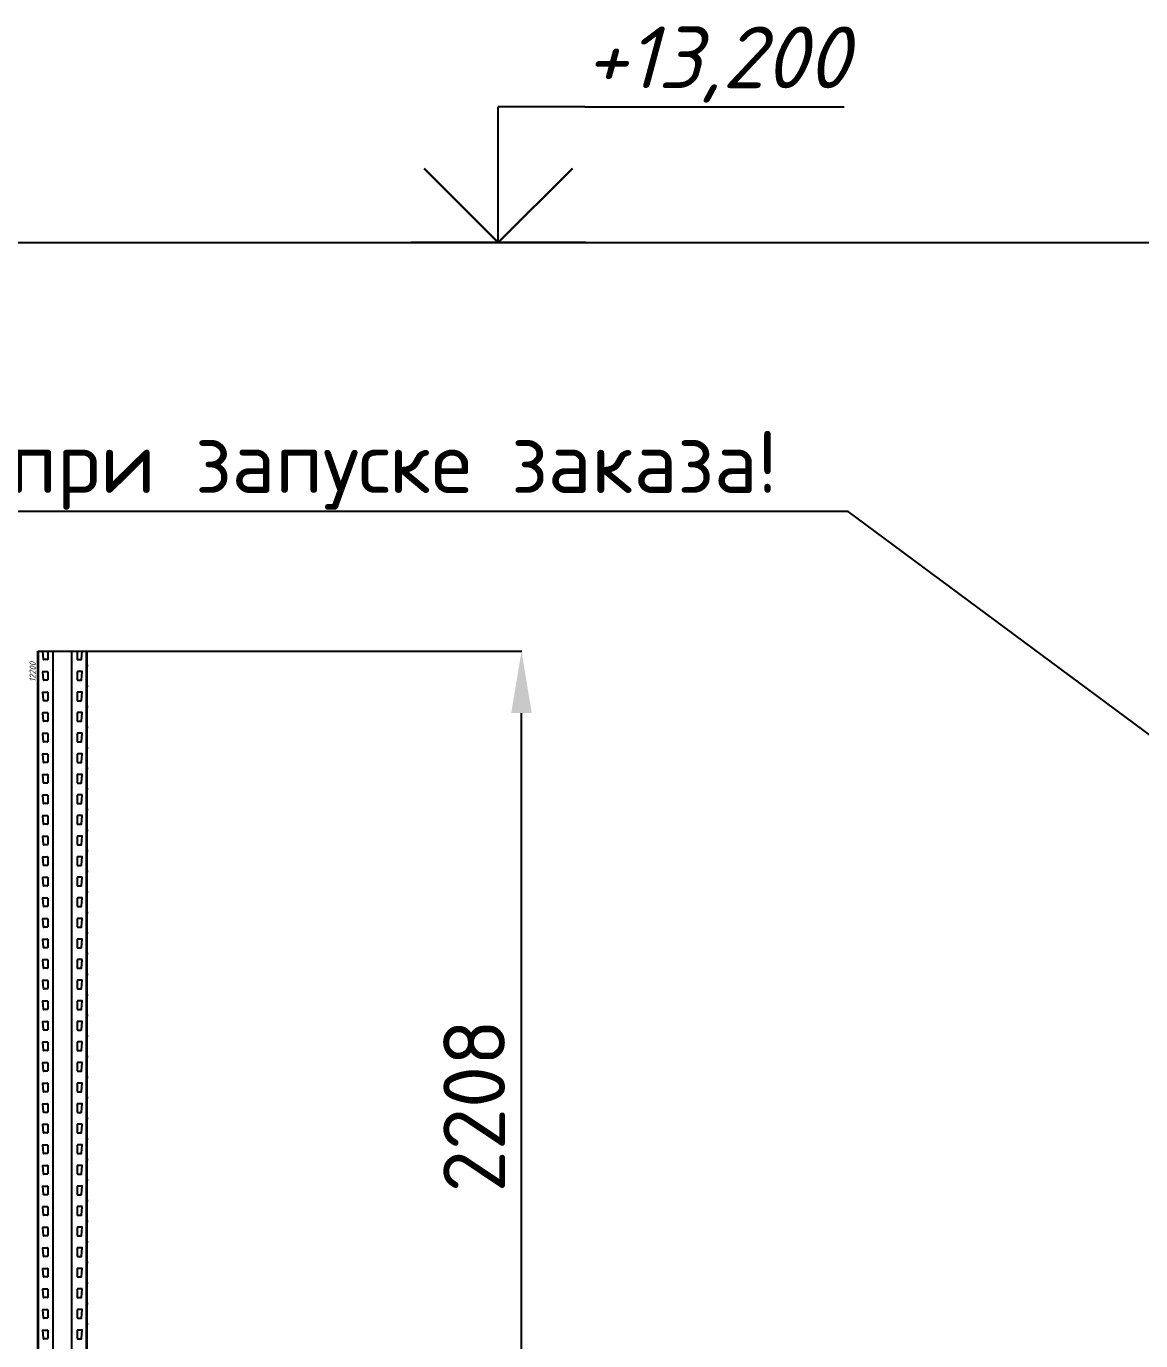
# Model space of a CAD drawing. Header units: millimetres. Extents: x 2140 to 223837, y 2113 to 170313.
# Drawn here: x 157114 to 159822, y 120255 to 123448 of the extents above; entities that cross this region are included whole.
import ezdxf
from ezdxf import colors
from ezdxf.entities.mleader import LeaderData, LeaderLine
from ezdxf.enums import TextEntityAlignment as Align
from ezdxf.math import Vec2, Vec3

# ---------------------------------------------------------------- set-up
doc = ezdxf.new("R2010")
doc.units = ezdxf.units.MM
for name, color, linetype in [('0_ANNOT_Dimensions', 7, 'Continuous'), ('2.Стойка', 7, 'Continuous'), ('Аннотации', 7, 'Continuous')]:
    doc.layers.add(name, color=color, linetype=linetype)
doc.styles.add('HILTI', font='isocpeui.ttf')
doc.styles.get("Standard").update_dxf_attribs({"font": 'isocpeur.ttf'})
doc.styles.add('Курсив', font='isocpeui.ttf')
doc.dimstyles.new('150', dxfattribs={"dimtxt": 150, "dimasz": 150, "dimexe": 1, "dimexo": 10, "dimgap": 40, "dimtad": 1, "dimdec": 0, "dimzin": 0, "dimdsep": 46, "dimtxsty": 'Standard', "dimcen": 0.09, "dimadec": 0, "dimazin": 0, "dimtfac": 1, "dimtdec": 0, "dimtofl": 0, "dimtmove": 0, "dimatfit": 3, "dimfxl": 1, "dimtolj": 1, "dimtzin": 0, "dimarcsym": 0})
doc.dimstyles.new('Рзм блок', dxfattribs={"dimtxt": 40, "dimasz": 80, "dimexe": 0.18, "dimexo": 0, "dimgap": 5, "dimtad": 1, "dimtoh": 1, "dimdec": 0, "dimzin": 0, "dimdsep": 46, "dimtxsty": 'Курсив', "dimblk": 'NONE', "dimcen": 0.09, "dimse1": 1, "dimse2": 1, "dimsd1": 1, "dimsd2": 1, "dimadec": 0, "dimazin": 0, "dimtfac": 1, "dimtdec": 0, "dimtofl": 0, "dimtmove": 0, "dimatfit": 2, "dimldrblk": 'NONE', "dimfxl": 0.18, "dimtolj": 1, "dimtzin": 0, "dimarcsym": 0})

# ---------------------------------------------------------------- blocks, each defined once
blk = doc.blocks.new('*D495')
at = {"layer": 'Defpoints', "color": 0, "linetype": 'ByBlock', "transparency": 16777216}
for p in [(-120, 12200), (0, 12200), (0, 0)]:
    blk.add_point(p, dxfattribs=at)
at = {"color": 0, "linetype": 'ByBlock', "transparency": 16777216, "insert": (-132.5, 12150), "char_height": 15, "attachment_point": 5, "rotation": 90, "style": 'Курсив'}
blk.add_mtext('\\A1;12200', dxfattribs=at)
blk = doc.blocks.new('_None')
blk = doc.blocks.new('*U439')
at = {"color": 0, "linetype": 'Continuous', "lineweight": -2}
for p, q in [((0, 0), (0, 5.5)), ((3.5, 5.5), (0, 5.5)), ((3.5, 5.5), (14, 5.5)), ((3.529, 0), (-3.529, 0))]:
    blk.add_line(p, q, dxfattribs=at)
at = {"color": 0, "linetype": 'Continuous', "lineweight": 30}
for p, q in [((-3, 3), (0, 0)), ((0, 0), (3, 3))]:
    blk.add_line(p, q, dxfattribs=at)
at = {"color": 0, "linetype": 'Continuous', "lineweight": -2, "style": 'HILTI'}
blk.add_attdef('ОТМЕТКА', (3.5, 6.25), '', height=2.5, dxfattribs=at)
blk.add_attdef('Комментарий', text='', height=2.5, dxfattribs=at).set_placement((3.5, 5), align=Align.TOP_LEFT)
blk = doc.blocks.new('*D530')
at = {"layer": '0_ANNOT_Dimensions', "color": 0, "lineweight": -2, "transparency": 16777216}
for p, q in [((157212.2, 121929.5), (158318.5, 121929.5)), ((158317.5, 119871.3), (158317.5, 121779.5)), ((157147.2, 119721.3), (158318.5, 119721.3))]:
    blk.add_line(p, q, dxfattribs=at)
at = {"layer": '0_ANNOT_Dimensions', "color": 0, "transparency": 16777216}
for points in [[(158292.5, 121779.5), (158342.5, 121779.5), (158317.5, 121929.5)], [(158292.5, 119871.3), (158342.5, 119871.3), (158317.5, 119721.3)]]:
    blk.add_solid(points, dxfattribs=at)
at = {"layer": 'Defpoints', "color": 0, "transparency": 16777216}
for p in [(157202.2, 121929.5), (158317.5, 121929.5), (157137.2, 119721.3)]:
    blk.add_point(p, dxfattribs=at)
at = {"layer": '0_ANNOT_Dimensions', "color": 0, "transparency": 16777216, "insert": (158202.5, 120825.4), "char_height": 150, "attachment_point": 5, "rotation": 90}
blk.add_mtext('\\A1;2208', dxfattribs=at)
blk = doc.blocks.new('*U494')
at = {"layer": '2.Стойка', "color": 0, "linetype": 'ByBlock'}
for p, q in [((-120, 0), (-120, 12200)), ((-120, 12200), (0, 12200)), ((-118, 0), (-118, 12200)), ((-106.1, 12180.5), (-108, 12200)), ((-96, 12200), (-96, 12180.5)), ((-82.7, 0), (-82.7, 12200)), ((-37.3, 0), (-37.3, 12200)), ((-24, 12200), (-24, 12180.5)), ((-13.9, 12180.5), (-12, 12200)), ((-2, 0), (-2, 12200)), ((0, 0), (0, 12200)), ((-120, 12170.5), (-118, 12170.5)), ((-96.5, 12180), (-105.6, 12180)), ((-23.5, 12180), (-14.4, 12180)), ((0, 12170.5), (-2, 12170.5)), ((-122, 12165), (-118, 12165)), ((-120, 12159.5), (-118, 12159.5)), ((-106.1, 12130.5), (-108, 12150.5)), ((-107.5, 12151), (-96.5, 12151)), ((-96, 12150.5), (-96, 12130.5)), ((-24, 12150.5), (-24, 12130.5)), ((-12.5, 12151), (-23.5, 12151)), ((-13.9, 12130.5), (-12, 12150.5)), ((2, 12165), (-2, 12165)), ((0, 12159.5), (-2, 12159.5)), ((-122, 12115), (-118, 12115)), ((-120, 12120.5), (-118, 12120.5)), ((-120, 12109.5), (-118, 12109.5)), ((-96.5, 12130), (-105.6, 12130)), ((-23.5, 12130), (-14.4, 12130)), ((0, 12120.5), (-2, 12120.5)), ((2, 12115), (-2, 12115)), ((0, 12109.5), (-2, 12109.5)), ((-120, 12070.5), (-118, 12070.5)), ((-106.1, 12080.5), (-108, 12100.5)), ((-107.5, 12101), (-96.5, 12101)), ((-96.5, 12080), (-105.6, 12080)), ((-96, 12100.5), (-96, 12080.5)), ((-24, 12100.5), (-24, 12080.5)), ((-12.5, 12101), (-23.5, 12101)), ((-23.5, 12080), (-14.4, 12080)), ((-13.9, 12080.5), (-12, 12100.5)), ((0, 12070.5), (-2, 12070.5)), ((-122, 12065), (-118, 12065)), ((-120, 12059.5), (-118, 12059.5)), ((-106.1, 12030.5), (-108, 12050.5)), ((-107.5, 12051), (-96.5, 12051)), ((-96, 12050.5), (-96, 12030.5)), ((-24, 12050.5), (-24, 12030.5)), ((-12.5, 12051), (-23.5, 12051)), ((-13.9, 12030.5), (-12, 12050.5)), ((2, 12065), (-2, 12065)), ((0, 12059.5), (-2, 12059.5)), ((-122, 12015), (-118, 12015)), ((-120, 12020.5), (-118, 12020.5)), ((-120, 12009.5), (-118, 12009.5)), ((-96.5, 12030), (-105.6, 12030)), ((-23.5, 12030), (-14.4, 12030)), ((0, 12020.5), (-2, 12020.5)), ((2, 12015), (-2, 12015)), ((0, 12009.5), (-2, 12009.5)), ((-106.1, 11980.5), (-108, 12000.5)), ((-107.5, 12001), (-96.5, 12001)), ((-96.5, 11980), (-105.6, 11980)), ((-96, 12000.5), (-96, 11980.5)), ((-24, 12000.5), (-24, 11980.5)), ((-12.5, 12001), (-23.5, 12001)), ((-23.5, 11980), (-14.4, 11980)), ((-13.9, 11980.5), (-12, 12000.5)), ((-122, 11965), (-118, 11965)), ((-120, 11970.5), (-118, 11970.5)), ((-120, 11959.5), (-118, 11959.5)), ((-106.1, 11930.5), (-108, 11950.5)), ((-107.5, 11951), (-96.5, 11951)), ((-96, 11950.5), (-96, 11930.5)), ((-24, 11950.5), (-24, 11930.5)), ((-12.5, 11951), (-23.5, 11951)), ((-13.9, 11930.5), (-12, 11950.5)), ((0, 11970.5), (-2, 11970.5)), ((2, 11965), (-2, 11965)), ((0, 11959.5), (-2, 11959.5)), ((-122, 11915), (-118, 11915)), ((-120, 11920.5), (-118, 11920.5)), ((-96.5, 11930), (-105.6, 11930)), ((-23.5, 11930), (-14.4, 11930)), ((0, 11920.5), (-2, 11920.5)), ((2, 11915), (-2, 11915)), ((-120, 11909.5), (-118, 11909.5)), ((-106.1, 11880.5), (-108, 11900.5)), ((-107.5, 11901), (-96.5, 11901)), ((-96.5, 11880), (-105.6, 11880)), ((-96, 11900.5), (-96, 11880.5)), ((-24, 11900.5), (-24, 11880.5)), ((-12.5, 11901), (-23.5, 11901)), ((-23.5, 11880), (-14.4, 11880)), ((-13.9, 11880.5), (-12, 11900.5)), ((0, 11909.5), (-2, 11909.5)), ((-122, 11865), (-118, 11865)), ((-120, 11870.5), (-118, 11870.5)), ((-120, 11859.5), (-118, 11859.5)), ((-106.1, 11830.5), (-108, 11850.5)), ((-107.5, 11851), (-96.5, 11851)), ((-96, 11850.5), (-96, 11830.5)), ((-24, 11850.5), (-24, 11830.5)), ((-12.5, 11851), (-23.5, 11851)), ((-13.9, 11830.5), (-12, 11850.5)), ((0, 11870.5), (-2, 11870.5)), ((2, 11865), (-2, 11865)), ((0, 11859.5), (-2, 11859.5)), ((-120, 11820.5), (-118, 11820.5)), ((-96.5, 11830), (-105.6, 11830)), ((-23.5, 11830), (-14.4, 11830)), ((0, 11820.5), (-2, 11820.5)), ((-122, 11815), (-118, 11815)), ((-120, 11809.5), (-118, 11809.5)), ((-106.1, 11780.5), (-108, 11800.5)), ((-107.5, 11801), (-96.5, 11801)), ((-96, 11800.5), (-96, 11780.5)), ((-24, 11800.5), (-24, 11780.5)), ((-12.5, 11801), (-23.5, 11801)), ((-13.9, 11780.5), (-12, 11800.5)), ((2, 11815), (-2, 11815)), ((0, 11809.5), (-2, 11809.5)), ((-122, 11765), (-118, 11765)), ((-120, 11770.5), (-118, 11770.5)), ((-120, 11759.5), (-118, 11759.5)), ((-96.5, 11780), (-105.6, 11780)), ((-23.5, 11780), (-14.4, 11780)), ((0, 11770.5), (-2, 11770.5)), ((2, 11765), (-2, 11765)), ((0, 11759.5), (-2, 11759.5)), ((-120, 11720.5), (-118, 11720.5)), ((-106.1, 11730.5), (-108, 11750.5)), ((-107.5, 11751), (-96.5, 11751)), ((-96.5, 11730), (-105.6, 11730)), ((-96, 11750.5), (-96, 11730.5)), ((-24, 11750.5), (-24, 11730.5)), ((-12.5, 11751), (-23.5, 11751)), ((-23.5, 11730), (-14.4, 11730)), ((-13.9, 11730.5), (-12, 11750.5)), ((0, 11720.5), (-2, 11720.5)), ((-122, 11715), (-118, 11715)), ((-120, 11709.5), (-118, 11709.5)), ((-106.1, 11680.5), (-108, 11700.5)), ((-107.5, 11701), (-96.5, 11701)), ((-96, 11700.5), (-96, 11680.5)), ((-24, 11700.5), (-24, 11680.5)), ((-12.5, 11701), (-23.5, 11701)), ((-13.9, 11680.5), (-12, 11700.5)), ((2, 11715), (-2, 11715)), ((0, 11709.5), (-2, 11709.5)), ((-122, 11665), (-118, 11665)), ((-120, 11670.5), (-118, 11670.5)), ((-120, 11659.5), (-118, 11659.5)), ((-96.5, 11680), (-105.6, 11680)), ((-23.5, 11680), (-14.4, 11680)), ((0, 11670.5), (-2, 11670.5)), ((2, 11665), (-2, 11665)), ((0, 11659.5), (-2, 11659.5)), ((-106.1, 11630.5), (-108, 11650.5)), ((-107.5, 11651), (-96.5, 11651)), ((-96.5, 11630), (-105.6, 11630)), ((-96, 11650.5), (-96, 11630.5)), ((-24, 11650.5), (-24, 11630.5)), ((-12.5, 11651), (-23.5, 11651)), ((-23.5, 11630), (-14.4, 11630)), ((-13.9, 11630.5), (-12, 11650.5)), ((-122, 11615), (-118, 11615)), ((-120, 11620.5), (-118, 11620.5)), ((-120, 11609.5), (-118, 11609.5)), ((-106.1, 11580.5), (-108, 11600.5)), ((-107.5, 11601), (-96.5, 11601)), ((-96, 11600.5), (-96, 11580.5)), ((-24, 11600.5), (-24, 11580.5)), ((-12.5, 11601), (-23.5, 11601)), ((-13.9, 11580.5), (-12, 11600.5)), ((0, 11620.5), (-2, 11620.5)), ((2, 11615), (-2, 11615)), ((0, 11609.5), (-2, 11609.5)), ((-122, 11565), (-118, 11565)), ((-120, 11570.5), (-118, 11570.5)), ((-96.5, 11580), (-105.6, 11580)), ((-23.5, 11580), (-14.4, 11580)), ((0, 11570.5), (-2, 11570.5)), ((2, 11565), (-2, 11565)), ((-120, 11559.5), (-118, 11559.5)), ((-106.1, 11530.5), (-108, 11550.5)), ((-107.5, 11551), (-96.5, 11551)), ((-96.5, 11530), (-105.6, 11530)), ((-96, 11550.5), (-96, 11530.5)), ((-24, 11550.5), (-24, 11530.5)), ((-12.5, 11551), (-23.5, 11551)), ((-23.5, 11530), (-14.4, 11530)), ((-13.9, 11530.5), (-12, 11550.5)), ((0, 11559.5), (-2, 11559.5)), ((-122, 11515), (-118, 11515)), ((-120, 11520.5), (-118, 11520.5)), ((-120, 11509.5), (-118, 11509.5)), ((-106.1, 11480.5), (-108, 11500.5)), ((-107.5, 11501), (-96.5, 11501)), ((-96, 11500.5), (-96, 11480.5)), ((-24, 11500.5), (-24, 11480.5)), ((-12.5, 11501), (-23.5, 11501)), ((-13.9, 11480.5), (-12, 11500.5)), ((0, 11520.5), (-2, 11520.5)), ((2, 11515), (-2, 11515)), ((0, 11509.5), (-2, 11509.5)), ((-122, 11465), (-118, 11465)), ((-120, 11470.5), (-118, 11470.5)), ((-96.5, 11480), (-105.6, 11480)), ((-23.5, 11480), (-14.4, 11480)), ((0, 11470.5), (-2, 11470.5)), ((2, 11465), (-2, 11465)), ((-120, 11459.5), (-118, 11459.5)), ((-106.1, 11430.5), (-108, 11450.5)), ((-107.5, 11451), (-96.5, 11451)), ((-96, 11450.5), (-96, 11430.5)), ((-24, 11450.5), (-24, 11430.5)), ((-12.5, 11451), (-23.5, 11451)), ((-13.9, 11430.5), (-12, 11450.5)), ((0, 11459.5), (-2, 11459.5)), ((-122, 11415), (-118, 11415)), ((-120, 11420.5), (-118, 11420.5)), ((-120, 11409.5), (-118, 11409.5)), ((-106.1, 11380.5), (-108, 11400.5)), ((-107.5, 11401), (-96.5, 11401)), ((-96.5, 11430), (-105.6, 11430)), ((-96, 11400.5), (-96, 11380.5)), ((-24, 11400.5), (-24, 11380.5)), ((-23.5, 11430), (-14.4, 11430)), ((-12.5, 11401), (-23.5, 11401)), ((-13.9, 11380.5), (-12, 11400.5)), ((0, 11420.5), (-2, 11420.5)), ((2, 11415), (-2, 11415)), ((0, 11409.5), (-2, 11409.5)), ((-120, 11370.5), (-118, 11370.5)), ((-96.5, 11380), (-105.6, 11380)), ((-23.5, 11380), (-14.4, 11380)), ((0, 11370.5), (-2, 11370.5)), ((-122, 11365), (-118, 11365)), ((-120, 11359.5), (-118, 11359.5)), ((-106.1, 11330.5), (-108, 11350.5)), ((-107.5, 11351), (-96.5, 11351)), ((-96, 11350.5), (-96, 11330.5)), ((-24, 11350.5), (-24, 11330.5)), ((-12.5, 11351), (-23.5, 11351)), ((-13.9, 11330.5), (-12, 11350.5)), ((2, 11365), (-2, 11365)), ((0, 11359.5), (-2, 11359.5)), ((-122, 11315), (-118, 11315)), ((-120, 11320.5), (-118, 11320.5)), ((-120, 11309.5), (-118, 11309.5)), ((-96.5, 11330), (-105.6, 11330)), ((-23.5, 11330), (-14.4, 11330)), ((0, 11320.5), (-2, 11320.5)), ((2, 11315), (-2, 11315)), ((0, 11309.5), (-2, 11309.5)), ((-106.1, 11280.5), (-108, 11300.5)), ((-107.5, 11301), (-96.5, 11301)), ((-96.5, 11280), (-105.6, 11280)), ((-96, 11300.5), (-96, 11280.5)), ((-24, 11300.5), (-24, 11280.5)), ((-12.5, 11301), (-23.5, 11301)), ((-23.5, 11280), (-14.4, 11280)), ((-13.9, 11280.5), (-12, 11300.5)), ((-122, 11265), (-118, 11265)), ((-120, 11270.5), (-118, 11270.5)), ((-120, 11259.5), (-118, 11259.5)), ((-106.1, 11230.5), (-108, 11250.5)), ((-107.5, 11251), (-96.5, 11251)), ((-96, 11250.5), (-96, 11230.5)), ((-24, 11250.5), (-24, 11230.5)), ((-12.5, 11251), (-23.5, 11251)), ((-13.9, 11230.5), (-12, 11250.5)), ((0, 11270.5), (-2, 11270.5)), ((2, 11265), (-2, 11265)), ((0, 11259.5), (-2, 11259.5)), ((-122, 11215), (-118, 11215)), ((-120, 11220.5), (-118, 11220.5)), ((-120, 11209.5), (-118, 11209.5)), ((-96.5, 11230), (-105.6, 11230)), ((-23.5, 11230), (-14.4, 11230)), ((0, 11220.5), (-2, 11220.5)), ((2, 11215), (-2, 11215)), ((0, 11209.5), (-2, 11209.5)), ((-106.1, 11180.5), (-108, 11200.5)), ((-107.5, 11201), (-96.5, 11201)), ((-96.5, 11180), (-105.6, 11180)), ((-96, 11200.5), (-96, 11180.5)), ((-24, 11200.5), (-24, 11180.5)), ((-12.5, 11201), (-23.5, 11201)), ((-23.5, 11180), (-14.4, 11180)), ((-13.9, 11180.5), (-12, 11200.5)), ((-122, 11165), (-118, 11165)), ((-120, 11170.5), (-118, 11170.5)), ((-120, 11159.5), (-118, 11159.5)), ((-106.1, 11130.5), (-108, 11150.5)), ((-107.5, 11151), (-96.5, 11151)), ((-96, 11150.5), (-96, 11130.5)), ((-24, 11150.5), (-24, 11130.5)), ((-12.5, 11151), (-23.5, 11151)), ((-13.9, 11130.5), (-12, 11150.5)), ((0, 11170.5), (-2, 11170.5)), ((2, 11165), (-2, 11165)), ((0, 11159.5), (-2, 11159.5)), ((-122, 11115), (-118, 11115)), ((-120, 11120.5), (-118, 11120.5)), ((-96.5, 11130), (-105.6, 11130)), ((-23.5, 11130), (-14.4, 11130)), ((0, 11120.5), (-2, 11120.5)), ((2, 11115), (-2, 11115)), ((-120, 11109.5), (-118, 11109.5)), ((-106.1, 11080.5), (-108, 11100.5)), ((-107.5, 11101), (-96.5, 11101)), ((-96, 11100.5), (-96, 11080.5)), ((-24, 11100.5), (-24, 11080.5)), ((-12.5, 11101), (-23.5, 11101)), ((-13.9, 11080.5), (-12, 11100.5)), ((0, 11109.5), (-2, 11109.5)), ((-122, 11065), (-118, 11065)), ((-120, 11070.5), (-118, 11070.5)), ((-120, 11059.5), (-118, 11059.5)), ((-106.1, 11030.5), (-108, 11050.5)), ((-107.5, 11051), (-96.5, 11051)), ((-96.5, 11080), (-105.6, 11080)), ((-96, 11050.5), (-96, 11030.5)), ((-24, 11050.5), (-24, 11030.5)), ((-23.5, 11080), (-14.4, 11080)), ((-12.5, 11051), (-23.5, 11051)), ((-13.9, 11030.5), (-12, 11050.5)), ((0, 11070.5), (-2, 11070.5)), ((2, 11065), (-2, 11065)), ((0, 11059.5), (-2, 11059.5)), ((-120, 11020.5), (-118, 11020.5)), ((-96.5, 11030), (-105.6, 11030)), ((-23.5, 11030), (-14.4, 11030)), ((0, 11020.5), (-2, 11020.5)), ((-122, 11015), (-118, 11015)), ((-120, 11009.5), (-118, 11009.5)), ((-106.1, 10980.5), (-108, 11000.5)), ((-107.5, 11001), (-96.5, 11001)), ((-96, 11000.5), (-96, 10980.5)), ((-24, 11000.5), (-24, 10980.5)), ((-12.5, 11001), (-23.5, 11001)), ((-13.9, 10980.5), (-12, 11000.5)), ((2, 11015), (-2, 11015)), ((0, 11009.5), (-2, 11009.5)), ((-122, 10965), (-118, 10965)), ((-120, 10970.5), (-118, 10970.5)), ((-120, 10959.5), (-118, 10959.5)), ((-96.5, 10980), (-105.6, 10980)), ((-23.5, 10980), (-14.4, 10980)), ((0, 10970.5), (-2, 10970.5)), ((2, 10965), (-2, 10965)), ((0, 10959.5), (-2, 10959.5)), ((-106.1, 10930.5), (-108, 10950.5)), ((-107.5, 10951), (-96.5, 10951)), ((-96.5, 10930), (-105.6, 10930)), ((-96, 10950.5), (-96, 10930.5)), ((-24, 10950.5), (-24, 10930.5)), ((-12.5, 10951), (-23.5, 10951)), ((-23.5, 10930), (-14.4, 10930)), ((-13.9, 10930.5), (-12, 10950.5)), ((-122, 10915), (-118, 10915)), ((-120, 10920.5), (-118, 10920.5)), ((-120, 10909.5), (-118, 10909.5)), ((-106.1, 10880.5), (-108, 10900.5)), ((-107.5, 10901), (-96.5, 10901)), ((-96, 10900.5), (-96, 10880.5)), ((-24, 10900.5), (-24, 10880.5)), ((-12.5, 10901), (-23.5, 10901)), ((-13.9, 10880.5), (-12, 10900.5)), ((0, 10920.5), (-2, 10920.5)), ((2, 10915), (-2, 10915)), ((0, 10909.5), (-2, 10909.5)), ((-122, 10865), (-118, 10865)), ((-120, 10870.5), (-118, 10870.5)), ((-120, 10859.5), (-118, 10859.5)), ((-96.5, 10880), (-105.6, 10880)), ((-23.5, 10880), (-14.4, 10880)), ((0, 10870.5), (-2, 10870.5)), ((2, 10865), (-2, 10865)), ((0, 10859.5), (-2, 10859.5)), ((-106.1, 10830.5), (-108, 10850.5)), ((-107.5, 10851), (-96.5, 10851)), ((-96.5, 10830), (-105.6, 10830)), ((-96, 10850.5), (-96, 10830.5)), ((-24, 10850.5), (-24, 10830.5)), ((-12.5, 10851), (-23.5, 10851)), ((-23.5, 10830), (-14.4, 10830)), ((-13.9, 10830.5), (-12, 10850.5)), ((-122, 10815), (-118, 10815)), ((-120, 10820.5), (-118, 10820.5)), ((-120, 10809.5), (-118, 10809.5)), ((-106.1, 10780.5), (-108, 10800.5)), ((-107.5, 10801), (-96.5, 10801)), ((-96, 10800.5), (-96, 10780.5)), ((-24, 10800.5), (-24, 10780.5)), ((-12.5, 10801), (-23.5, 10801)), ((-13.9, 10780.5), (-12, 10800.5)), ((0, 10820.5), (-2, 10820.5)), ((2, 10815), (-2, 10815)), ((0, 10809.5), (-2, 10809.5)), ((-122, 10765), (-118, 10765)), ((-120, 10770.5), (-118, 10770.5)), ((-96.5, 10780), (-105.6, 10780)), ((-23.5, 10780), (-14.4, 10780)), ((0, 10770.5), (-2, 10770.5)), ((2, 10765), (-2, 10765)), ((-120, 10759.5), (-118, 10759.5)), ((-106.1, 10730.5), (-108, 10750.5)), ((-107.5, 10751), (-96.5, 10751)), ((-96.5, 10730), (-105.6, 10730)), ((-96, 10750.5), (-96, 10730.5)), ((-24, 10750.5), (-24, 10730.5)), ((-12.5, 10751), (-23.5, 10751)), ((-23.5, 10730), (-14.4, 10730)), ((-13.9, 10730.5), (-12, 10750.5)), ((0, 10759.5), (-2, 10759.5)), ((-122, 10715), (-118, 10715)), ((-120, 10720.5), (-118, 10720.5)), ((-120, 10709.5), (-118, 10709.5)), ((-106.1, 10680.5), (-108, 10700.5)), ((-107.5, 10701), (-96.5, 10701)), ((-96, 10700.5), (-96, 10680.5)), ((-24, 10700.5), (-24, 10680.5)), ((-12.5, 10701), (-23.5, 10701)), ((-13.9, 10680.5), (-12, 10700.5)), ((0, 10720.5), (-2, 10720.5)), ((2, 10715), (-2, 10715)), ((0, 10709.5), (-2, 10709.5)), ((-120, 10670.5), (-118, 10670.5)), ((-96.5, 10680), (-105.6, 10680)), ((-23.5, 10680), (-14.4, 10680)), ((0, 10670.5), (-2, 10670.5)), ((-122, 10665), (-118, 10665)), ((-120, 10659.5), (-118, 10659.5)), ((-106.1, 10630.5), (-108, 10650.5)), ((-107.5, 10651), (-96.5, 10651)), ((-96, 10650.5), (-96, 10630.5)), ((-24, 10650.5), (-24, 10630.5)), ((-12.5, 10651), (-23.5, 10651)), ((-13.9, 10630.5), (-12, 10650.5)), ((2, 10665), (-2, 10665)), ((0, 10659.5), (-2, 10659.5)), ((-122, 10615), (-118, 10615)), ((-120, 10620.5), (-118, 10620.5)), ((-120, 10609.5), (-118, 10609.5)), ((-96.5, 10630), (-105.6, 10630)), ((-23.5, 10630), (-14.4, 10630)), ((0, 10620.5), (-2, 10620.5)), ((2, 10615), (-2, 10615)), ((0, 10609.5), (-2, 10609.5)), ((-120, 10570.5), (-118, 10570.5)), ((-106.1, 10580.5), (-108, 10600.5)), ((-107.5, 10601), (-96.5, 10601)), ((-96.5, 10580), (-105.6, 10580)), ((-96, 10600.5), (-96, 10580.5)), ((-24, 10600.5), (-24, 10580.5)), ((-12.5, 10601), (-23.5, 10601)), ((-23.5, 10580), (-14.4, 10580)), ((-13.9, 10580.5), (-12, 10600.5)), ((0, 10570.5), (-2, 10570.5)), ((-122, 10565), (-118, 10565)), ((-120, 10559.5), (-118, 10559.5)), ((-106.1, 10530.5), (-108, 10550.5)), ((-107.5, 10551), (-96.5, 10551)), ((-96, 10550.5), (-96, 10530.5)), ((-24, 10550.5), (-24, 10530.5)), ((-12.5, 10551), (-23.5, 10551)), ((-13.9, 10530.5), (-12, 10550.5)), ((2, 10565), (-2, 10565)), ((0, 10559.5), (-2, 10559.5)), ((-96.5, 10530), (-105.6, 10530)), ((-23.5, 10530), (-14.4, 10530))]:
    blk.add_line(p, q, dxfattribs=at)
for centre, start, end in [((-105.6, 12180.5), 185.4403, 270), ((-96.5, 12180.5), 270, 0), ((-23.5, 12180.5), 180, 270), ((-14.4, 12180.5), 270, 354.5597), ((-107.5, 12150.5), 90, 185.4403), ((-96.5, 12150.5), 0, 90), ((-23.5, 12150.5), 90, 180), ((-12.5, 12150.5), 354.5597, 90), ((-105.6, 12130.5), 185.4403, 270), ((-96.5, 12130.5), 270, 0), ((-23.5, 12130.5), 180, 270), ((-14.4, 12130.5), 270, 354.5597), ((-107.5, 12100.5), 90, 185.4403), ((-105.6, 12080.5), 185.4403, 270), ((-96.5, 12100.5), 0, 90), ((-96.5, 12080.5), 270, 0), ((-23.5, 12100.5), 90, 180), ((-23.5, 12080.5), 180, 270), ((-14.4, 12080.5), 270, 354.5597), ((-12.5, 12100.5), 354.5597, 90), ((-107.5, 12050.5), 90, 185.4403), ((-96.5, 12050.5), 0, 90), ((-23.5, 12050.5), 90, 180), ((-12.5, 12050.5), 354.5597, 90), ((-105.6, 12030.5), 185.4403, 270), ((-96.5, 12030.5), 270, 0), ((-23.5, 12030.5), 180, 270), ((-14.4, 12030.5), 270, 354.5597), ((-107.5, 12000.5), 90, 185.4403), ((-105.6, 11980.5), 185.4403, 270), ((-96.5, 12000.5), 0, 90), ((-96.5, 11980.5), 270, 0), ((-23.5, 12000.5), 90, 180), ((-23.5, 11980.5), 180, 270), ((-14.4, 11980.5), 270, 354.5597), ((-12.5, 12000.5), 354.5597, 90), ((-107.5, 11950.5), 90, 185.4403), ((-96.5, 11950.5), 0, 90), ((-23.5, 11950.5), 90, 180), ((-12.5, 11950.5), 354.5597, 90), ((-105.6, 11930.5), 185.4403, 270), ((-96.5, 11930.5), 270, 0), ((-23.5, 11930.5), 180, 270), ((-14.4, 11930.5), 270, 354.5597), ((-107.5, 11900.5), 90, 185.4403), ((-105.6, 11880.5), 185.4403, 270), ((-96.5, 11900.5), 0, 90), ((-96.5, 11880.5), 270, 0), ((-23.5, 11900.5), 90, 180), ((-23.5, 11880.5), 180, 270), ((-14.4, 11880.5), 270, 354.5597), ((-12.5, 11900.5), 354.5597, 90), ((-107.5, 11850.5), 90, 185.4403), ((-96.5, 11850.5), 0, 90), ((-23.5, 11850.5), 90, 180), ((-12.5, 11850.5), 354.5597, 90), ((-105.6, 11830.5), 185.4403, 270), ((-96.5, 11830.5), 270, 0), ((-23.5, 11830.5), 180, 270), ((-14.4, 11830.5), 270, 354.5597), ((-107.5, 11800.5), 90, 185.4403), ((-96.5, 11800.5), 0, 90), ((-23.5, 11800.5), 90, 180), ((-12.5, 11800.5), 354.5597, 90), ((-105.6, 11780.5), 185.4403, 270), ((-96.5, 11780.5), 270, 0), ((-23.5, 11780.5), 180, 270), ((-14.4, 11780.5), 270, 354.5597), ((-107.5, 11750.5), 90, 185.4403), ((-105.6, 11730.5), 185.4403, 270), ((-96.5, 11750.5), 0, 90), ((-96.5, 11730.5), 270, 0), ((-23.5, 11750.5), 90, 180), ((-23.5, 11730.5), 180, 270), ((-14.4, 11730.5), 270, 354.5597), ((-12.5, 11750.5), 354.5597, 90), ((-107.5, 11700.5), 90, 185.4403), ((-96.5, 11700.5), 0, 90), ((-23.5, 11700.5), 90, 180), ((-12.5, 11700.5), 354.5597, 90), ((-105.6, 11680.5), 185.4403, 270), ((-96.5, 11680.5), 270, 0), ((-23.5, 11680.5), 180, 270), ((-14.4, 11680.5), 270, 354.5597), ((-107.5, 11650.5), 90, 185.4403), ((-105.6, 11630.5), 185.4403, 270), ((-96.5, 11650.5), 0, 90), ((-96.5, 11630.5), 270, 0), ((-23.5, 11650.5), 90, 180), ((-23.5, 11630.5), 180, 270), ((-14.4, 11630.5), 270, 354.5597), ((-12.5, 11650.5), 354.5597, 90), ((-107.5, 11600.5), 90, 185.4403), ((-96.5, 11600.5), 0, 90), ((-23.5, 11600.5), 90, 180), ((-12.5, 11600.5), 354.5597, 90), ((-105.6, 11580.5), 185.4403, 270), ((-96.5, 11580.5), 270, 0), ((-23.5, 11580.5), 180, 270), ((-14.4, 11580.5), 270, 354.5597), ((-107.5, 11550.5), 90, 185.4403), ((-105.6, 11530.5), 185.4403, 270), ((-96.5, 11550.5), 0, 90), ((-96.5, 11530.5), 270, 0), ((-23.5, 11550.5), 90, 180), ((-23.5, 11530.5), 180, 270), ((-14.4, 11530.5), 270, 354.5597), ((-12.5, 11550.5), 354.5597, 90), ((-107.5, 11500.5), 90, 185.4403), ((-96.5, 11500.5), 0, 90), ((-23.5, 11500.5), 90, 180), ((-12.5, 11500.5), 354.5597, 90), ((-105.6, 11480.5), 185.4403, 270), ((-96.5, 11480.5), 270, 0), ((-23.5, 11480.5), 180, 270), ((-14.4, 11480.5), 270, 354.5597), ((-107.5, 11450.5), 90, 185.4403), ((-96.5, 11450.5), 0, 90), ((-23.5, 11450.5), 90, 180), ((-12.5, 11450.5), 354.5597, 90), ((-107.5, 11400.5), 90, 185.4403), ((-105.6, 11430.5), 185.4403, 270), ((-96.5, 11430.5), 270, 0), ((-96.5, 11400.5), 0, 90), ((-23.5, 11430.5), 180, 270), ((-23.5, 11400.5), 90, 180), ((-14.4, 11430.5), 270, 354.5597), ((-12.5, 11400.5), 354.5597, 90), ((-105.6, 11380.5), 185.4403, 270), ((-96.5, 11380.5), 270, 0), ((-23.5, 11380.5), 180, 270), ((-14.4, 11380.5), 270, 354.5597), ((-107.5, 11350.5), 90, 185.4403), ((-96.5, 11350.5), 0, 90), ((-23.5, 11350.5), 90, 180), ((-12.5, 11350.5), 354.5597, 90), ((-105.6, 11330.5), 185.4403, 270), ((-96.5, 11330.5), 270, 0), ((-23.5, 11330.5), 180, 270), ((-14.4, 11330.5), 270, 354.5597), ((-107.5, 11300.5), 90, 185.4403), ((-105.6, 11280.5), 185.4403, 270), ((-96.5, 11300.5), 0, 90), ((-96.5, 11280.5), 270, 0), ((-23.5, 11300.5), 90, 180), ((-23.5, 11280.5), 180, 270), ((-14.4, 11280.5), 270, 354.5597), ((-12.5, 11300.5), 354.5597, 90), ((-107.5, 11250.5), 90, 185.4403), ((-96.5, 11250.5), 0, 90), ((-23.5, 11250.5), 90, 180), ((-12.5, 11250.5), 354.5597, 90), ((-105.6, 11230.5), 185.4403, 270), ((-96.5, 11230.5), 270, 0), ((-23.5, 11230.5), 180, 270), ((-14.4, 11230.5), 270, 354.5597), ((-107.5, 11200.5), 90, 185.4403), ((-105.6, 11180.5), 185.4403, 270), ((-96.5, 11200.5), 0, 90), ((-96.5, 11180.5), 270, 0), ((-23.5, 11200.5), 90, 180), ((-23.5, 11180.5), 180, 270), ((-14.4, 11180.5), 270, 354.5597), ((-12.5, 11200.5), 354.5597, 90), ((-107.5, 11150.5), 90, 185.4403), ((-96.5, 11150.5), 0, 90), ((-23.5, 11150.5), 90, 180), ((-12.5, 11150.5), 354.5597, 90), ((-105.6, 11130.5), 185.4403, 270), ((-96.5, 11130.5), 270, 0), ((-23.5, 11130.5), 180, 270), ((-14.4, 11130.5), 270, 354.5597), ((-107.5, 11100.5), 90, 185.4403), ((-96.5, 11100.5), 0, 90), ((-23.5, 11100.5), 90, 180), ((-12.5, 11100.5), 354.5597, 90), ((-107.5, 11050.5), 90, 185.4403), ((-105.6, 11080.5), 185.4403, 270), ((-96.5, 11080.5), 270, 0), ((-96.5, 11050.5), 0, 90), ((-23.5, 11080.5), 180, 270), ((-23.5, 11050.5), 90, 180), ((-14.4, 11080.5), 270, 354.5597), ((-12.5, 11050.5), 354.5597, 90), ((-105.6, 11030.5), 185.4403, 270), ((-96.5, 11030.5), 270, 0), ((-23.5, 11030.5), 180, 270), ((-14.4, 11030.5), 270, 354.5597), ((-107.5, 11000.5), 90, 185.4403), ((-96.5, 11000.5), 0, 90), ((-23.5, 11000.5), 90, 180), ((-12.5, 11000.5), 354.5597, 90), ((-105.6, 10980.5), 185.4403, 270), ((-96.5, 10980.5), 270, 0), ((-23.5, 10980.5), 180, 270), ((-14.4, 10980.5), 270, 354.5597), ((-107.5, 10950.5), 90, 185.4403), ((-105.6, 10930.5), 185.4403, 270), ((-96.5, 10950.5), 0, 90), ((-96.5, 10930.5), 270, 0), ((-23.5, 10950.5), 90, 180), ((-23.5, 10930.5), 180, 270), ((-14.4, 10930.5), 270, 354.5597), ((-12.5, 10950.5), 354.5597, 90), ((-107.5, 10900.5), 90, 185.4403), ((-96.5, 10900.5), 0, 90), ((-23.5, 10900.5), 90, 180), ((-12.5, 10900.5), 354.5597, 90), ((-105.6, 10880.5), 185.4403, 270), ((-96.5, 10880.5), 270, 0), ((-23.5, 10880.5), 180, 270), ((-14.4, 10880.5), 270, 354.5597), ((-107.5, 10850.5), 90, 185.4403), ((-105.6, 10830.5), 185.4403, 270), ((-96.5, 10850.5), 0, 90), ((-96.5, 10830.5), 270, 0), ((-23.5, 10850.5), 90, 180), ((-23.5, 10830.5), 180, 270), ((-14.4, 10830.5), 270, 354.5597), ((-12.5, 10850.5), 354.5597, 90), ((-107.5, 10800.5), 90, 185.4403), ((-96.5, 10800.5), 0, 90), ((-23.5, 10800.5), 90, 180), ((-12.5, 10800.5), 354.5597, 90), ((-105.6, 10780.5), 185.4403, 270), ((-96.5, 10780.5), 270, 0), ((-23.5, 10780.5), 180, 270), ((-14.4, 10780.5), 270, 354.5597), ((-107.5, 10750.5), 90, 185.4403), ((-105.6, 10730.5), 185.4403, 270), ((-96.5, 10750.5), 0, 90), ((-96.5, 10730.5), 270, 0), ((-23.5, 10750.5), 90, 180), ((-23.5, 10730.5), 180, 270), ((-14.4, 10730.5), 270, 354.5597), ((-12.5, 10750.5), 354.5597, 90), ((-107.5, 10700.5), 90, 185.4403), ((-96.5, 10700.5), 0, 90), ((-23.5, 10700.5), 90, 180), ((-12.5, 10700.5), 354.5597, 90), ((-105.6, 10680.5), 185.4403, 270), ((-96.5, 10680.5), 270, 0), ((-23.5, 10680.5), 180, 270), ((-14.4, 10680.5), 270, 354.5597), ((-107.5, 10650.5), 90, 185.4403), ((-96.5, 10650.5), 0, 90), ((-23.5, 10650.5), 90, 180), ((-12.5, 10650.5), 354.5597, 90), ((-105.6, 10630.5), 185.4403, 270), ((-96.5, 10630.5), 270, 0), ((-23.5, 10630.5), 180, 270), ((-14.4, 10630.5), 270, 354.5597), ((-107.5, 10600.5), 90, 185.4403), ((-105.6, 10580.5), 185.4403, 270), ((-96.5, 10600.5), 0, 90), ((-96.5, 10580.5), 270, 0), ((-23.5, 10600.5), 90, 180), ((-23.5, 10580.5), 180, 270), ((-14.4, 10580.5), 270, 354.5597), ((-12.5, 10600.5), 354.5597, 90), ((-107.5, 10550.5), 90, 185.4403), ((-96.5, 10550.5), 0, 90), ((-23.5, 10550.5), 90, 180), ((-12.5, 10550.5), 354.5597, 90), ((-105.6, 10530.5), 185.4403, 270), ((-96.5, 10530.5), 270, 0), ((-23.5, 10530.5), 180, 270), ((-14.4, 10530.5), 270, 354.5597)]:
    blk.add_arc(centre, 0.5, start, end, dxfattribs=at)
at = {"color": 252, "linetype": 'ByBlock', "true_color": 0x939598}
dim = blk.add_linear_dim(base=(-120, 12200), p1=(0, 0), p2=(0, 12200), angle=90, dimstyle='Рзм блок', override={"dimtxt": 15}, dxfattribs=at)
dim.commit()
dim.dimension.update_dxf_attribs({"geometry": '*D495', "text_midpoint": (-120, 12150), "dimtype": 160})

msp = doc.modelspace()

# ---------------------------------------------------------------- linework, layer by layer
at = {"color": 1}
msp.add_line((152926.5, 122922.5), (182322.5, 122922.5), dxfattribs=at)

# ---------------------------------------------------------------- block references
at = {"color": 1, "xscale": 60, "yscale": 60, "zscale": 60}
msp.add_blockref('*U439', (158261.1, 122922.5), dxfattribs=at).add_auto_attribs({'ОТМЕТКА': '+13,200'})
at = {"layer": '2.Стойка', "color": 0}
msp.add_blockref('*U494', (157262.2, 109729.5), dxfattribs=at)

# ---------------------------------------------------------------- dimensions: what is measured, and where the dimension line sits
at = {"layer": '0_ANNOT_Dimensions'}
dim = msp.add_linear_dim(base=(158317.5, 121929.5), p1=(157137.2, 119721.3), p2=(157202.2, 121929.5), angle=90, dimstyle='150', dxfattribs=at)
dim.commit()
dim.dimension.update_dxf_attribs({"geometry": '*D530', "text_midpoint": (158202.5, 120825.4)})

# ---------------------------------------------------------------- leaders
at = {"layer": 'Аннотации', "color": 1}
ml = msp.add_multileader_mtext('Standard', dxfattribs=at)
ml.set_content('\\A1;{\\fISOCPEUR|b1|i0|c204|p34;ВНИМАНИЕ!\\P}Утвердить кол-во ярусов и высоту рамы при запуске заказа!', color=1)
ml.set_leader_properties()
ml.build(insert=Vec2(0, 0))
ml.multileader.update_dxf_attribs({"text_left_attachment_type": 5, "text_right_attachment_type": 5, "arrow_head_size": 150})
ctx = ml.context
ctx.base_point, ctx.char_height, ctx.arrow_head_size, ctx.landing_gap_size, ctx.plane_origin = Vec3(153070.8, 122269.2), 150, 150, 50, Vec3(156559.9, 123339.5)
ctx.left_attachment, ctx.right_attachment = 5, 5
notes = []
notes.append((ctx, [(1, (1, 1, 0), (159111.3, 122269.2), (-1, 0), 8, [(0, [(160298.3, 121388.9)], 0, [])])]))
ctx.mtext.insert, ctx.mtext.flow_direction = Vec3(153120.8, 122714.2), 5
for ctx, leaders in notes:
    for number, flags, end, landing, length, lines in leaders:
        leader = LeaderData()
        leader.index, (leader.has_last_leader_line, leader.has_dogleg_vector, leader.attachment_direction) = number, flags
        leader.last_leader_point, leader.dogleg_vector, leader.dogleg_length = Vec3(end), Vec3(landing), length
        for number, points, colour, breaks in lines:
            line = LeaderLine()
            line.index, line.vertices, line.color, line.breaks = number, Vec3.list(points), colors.encode_raw_color(colour), breaks
            leader.lines.append(line)
        ctx.leaders.append(leader)

doc.saveas('drawing.dxf')
